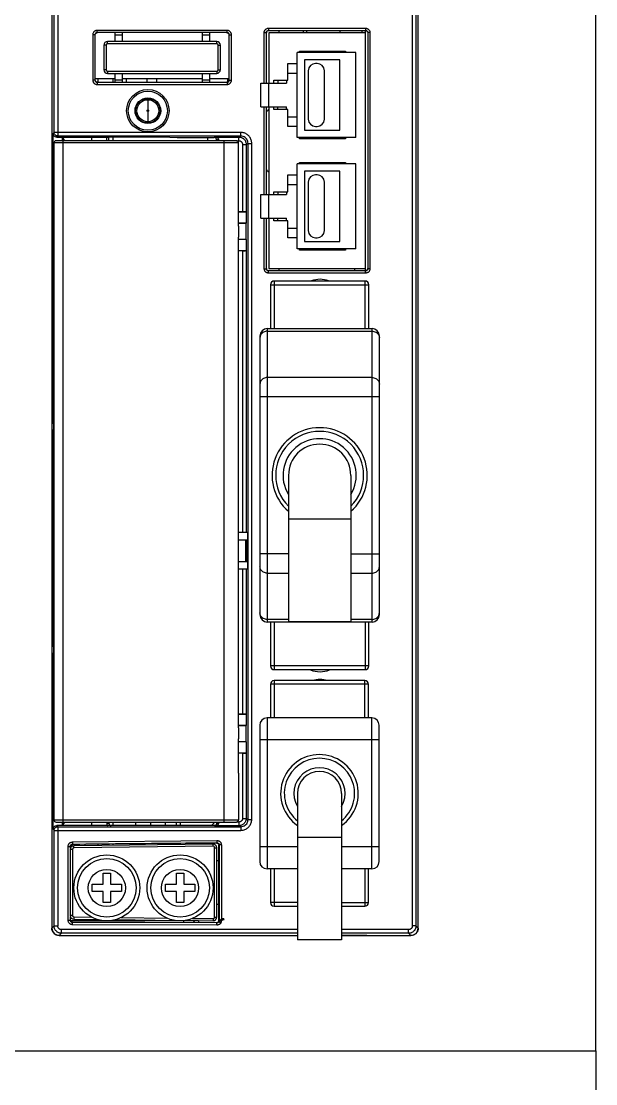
# Model space of a CAD drawing. Header units: millimetres. Extents: x -300 to 54435, y -106 to 60527.
# Drawn here: x 3799.3 to 3877.7, y 1545.8 to 1690.8 of the extents above; entities that cross this region are included whole.
import ezdxf

# ---------------------------------------------------------------- set-up
doc = ezdxf.new("R2010")
doc.units = ezdxf.units.MM

msp = doc.modelspace()

# ---------------------------------------------------------------- linework, layer by layer
for p, q in [((3877.738, 1550.274), (3877.738, 1756.019)), ((3443.502, 1550.274), (3877.738, 1550.274)), ((3877.738, 1550.274), (3877.738, 1296.019))]:
    msp.add_line(p, q)
at = {"color": 7, "linetype": 'Continuous'}
for p, q in [((3803.506, 1725.922), (3803.506, 1567.027)), ((3853.506, 1567.027), (3853.506, 1725.922)), ((3803.544, 1684.527), (3803.544, 1693.527)), ((3804.312, 1692.787), (3804.312, 1675.167)), ((3852.701, 1692.787), (3852.701, 1567.332)), ((3803.812, 1675.667), (3803.812, 1692.304)), ((3853.2, 1692.304), (3853.2, 1567.332)), ((3833.089, 1689.894), (3833.089, 1689.594)), ((3833.089, 1689.894), (3846.323, 1689.894)), ((3846.323, 1689.894), (3846.323, 1689.594)), ((3809.09, 1688.993), (3809.09, 1682.811)), ((3809.39, 1688.993), (3809.09, 1688.993)), ((3809.39, 1688.993), (3809.39, 1682.811)), ((3809.39, 1688.993), (3809.406, 1688.977)), ((3827.422, 1689.593), (3809.69, 1689.593)), ((3809.69, 1689.293), (3809.69, 1689.593)), ((3827.422, 1689.293), (3809.69, 1689.293)), ((3809.69, 1689.293), (3809.706, 1689.277)), ((3812.106, 1689.277), (3812.106, 1688.077)), ((3812.106, 1688.977), (3813.106, 1688.977)), ((3813.106, 1689.277), (3813.106, 1688.077)), ((3824.006, 1689.277), (3824.006, 1688.077)), ((3824.006, 1688.977), (3825.006, 1688.977)), ((3825.006, 1689.277), (3825.006, 1688.077)), ((3827.406, 1689.277), (3827.422, 1689.293)), ((3827.422, 1689.293), (3827.422, 1689.593)), ((3827.706, 1688.977), (3827.722, 1688.993)), ((3827.722, 1682.811), (3827.722, 1688.993)), ((3827.722, 1688.993), (3828.022, 1688.993)), ((3828.022, 1682.811), (3828.022, 1688.993)), ((3832.489, 1682.377), (3832.489, 1689.294)), ((3832.489, 1689.294), (3832.789, 1689.294)), ((3832.789, 1682.377), (3832.789, 1689.294)), ((3833.089, 1689.594), (3846.323, 1689.594)), ((3833.106, 1689.277), (3833.106, 1682.377)), ((3846.306, 1689.277), (3833.106, 1689.277)), ((3834.506, 1689.594), (3834.506, 1689.277)), ((3837.806, 1689.594), (3837.806, 1689.277)), ((3838.306, 1689.277), (3838.306, 1689.594)), ((3842.806, 1689.594), (3842.806, 1689.277)), ((3845.806, 1689.594), (3845.806, 1689.277)), ((3846.306, 1656.777), (3846.306, 1689.594)), ((3846.623, 1689.294), (3846.623, 1657.06)), ((3846.923, 1689.294), (3846.623, 1689.294)), ((3846.923, 1689.294), (3846.923, 1657.06)), ((3810.906, 1687.577), (3810.606, 1687.577)), ((3810.606, 1687.577), (3810.606, 1684.227)), ((3810.906, 1687.577), (3810.906, 1684.227)), ((3826.006, 1688.077), (3811.106, 1688.077)), ((3811.106, 1687.777), (3811.106, 1688.077)), ((3826.006, 1687.777), (3811.106, 1687.777)), ((3826.006, 1687.777), (3826.006, 1688.077)), ((3826.206, 1687.577), (3826.506, 1687.577)), ((3826.206, 1684.227), (3826.206, 1687.577)), ((3826.506, 1684.227), (3826.506, 1687.577)), ((3845.006, 1686.577), (3837.006, 1686.577)), ((3837.006, 1674.977), (3837.006, 1686.577)), ((3837.306, 1686.577), (3837.306, 1686.777)), ((3837.306, 1686.777), (3843.606, 1686.777)), ((3842.806, 1685.577), (3838.006, 1685.577)), ((3838.006, 1685.577), (3838.006, 1675.977)), ((3842.806, 1675.977), (3842.806, 1685.577)), ((3843.306, 1686.777), (3843.306, 1686.577)), ((3843.606, 1686.777), (3843.606, 1686.577)), ((3845.006, 1674.977), (3845.006, 1686.577)), ((3803.506, 1684.527), (3803.544, 1684.527)), ((3810.906, 1684.227), (3810.606, 1684.227)), ((3811.106, 1684.027), (3826.006, 1684.027)), ((3811.106, 1684.027), (3811.106, 1683.727)), ((3826.006, 1684.027), (3826.006, 1683.727)), ((3826.206, 1684.227), (3826.506, 1684.227)), ((3835.706, 1685.077), (3837.006, 1685.077)), ((3835.706, 1682.777), (3835.706, 1685.077)), ((3838.506, 1684.077), (3838.506, 1677.477)), ((3839.706, 1685.077), (3839.506, 1685.077)), ((3840.706, 1677.477), (3840.706, 1684.077)), ((3809.39, 1682.811), (3809.09, 1682.811)), ((3809.39, 1682.811), (3809.406, 1682.827)), ((3809.406, 1683.027), (3812.106, 1683.027)), ((3809.806, 1682.527), (3809.806, 1683.027)), ((3811.106, 1683.727), (3826.006, 1683.727)), ((3811.806, 1683.027), (3811.806, 1682.527)), ((3812.106, 1683.727), (3812.106, 1682.527)), ((3812.106, 1682.827), (3813.106, 1682.827)), ((3813.106, 1683.727), (3813.106, 1682.527)), ((3813.106, 1683.027), (3824.006, 1683.027)), ((3813.706, 1682.527), (3813.706, 1683.027)), ((3816.506, 1682.527), (3816.506, 1683.027)), ((3817.806, 1683.027), (3817.806, 1682.527)), ((3824.006, 1683.727), (3824.006, 1682.527)), ((3824.006, 1682.827), (3825.006, 1682.827)), ((3825.006, 1683.727), (3825.006, 1682.527)), ((3825.006, 1683.027), (3827.706, 1683.027)), ((3827.506, 1682.527), (3827.506, 1683.027)), ((3827.722, 1682.811), (3827.706, 1682.827)), ((3827.722, 1682.811), (3828.022, 1682.811)), ((3833.806, 1682.777), (3835.706, 1682.777)), ((3833.806, 1682.377), (3833.806, 1682.777)), ((3834.336, 1682.777), (3834.336, 1682.377)), ((3835.536, 1682.777), (3835.536, 1682.377)), ((3835.706, 1683.777), (3837.006, 1683.777)), ((3809.69, 1682.511), (3809.706, 1682.527)), ((3809.69, 1682.511), (3827.422, 1682.511)), ((3809.69, 1682.511), (3809.69, 1682.211)), ((3809.69, 1682.211), (3827.422, 1682.211)), ((3827.422, 1682.511), (3827.406, 1682.527)), ((3827.422, 1682.511), (3827.422, 1682.211)), ((3832.006, 1682.377), (3835.536, 1682.377)), ((3832.006, 1679.177), (3832.006, 1682.377)), ((3833.13, 1679.177), (3833.13, 1682.377)), ((3816.606, 1680.127), (3816.606, 1678.727)), ((3816.606, 1678.527), (3816.606, 1677.127)), ((3832.006, 1679.177), (3835.536, 1679.177)), ((3832.489, 1667.177), (3832.489, 1679.177)), ((3832.789, 1667.177), (3832.789, 1679.177)), ((3833.106, 1679.177), (3833.106, 1667.177)), ((3833.806, 1678.777), (3833.806, 1679.177)), ((3835.706, 1678.777), (3833.806, 1678.777)), ((3834.336, 1678.777), (3834.336, 1679.177)), ((3835.536, 1678.777), (3835.536, 1679.177)), ((3835.706, 1676.477), (3835.706, 1678.777)), ((3835.706, 1677.777), (3837.006, 1677.777)), ((3803.812, 1675.667), (3803.672, 1675.527)), ((3803.672, 1669.693), (3803.672, 1675.527)), ((3829.286, 1675.667), (3803.812, 1675.667)), ((3829.286, 1675.167), (3829.286, 1675.667)), ((3837.006, 1676.477), (3835.706, 1676.477)), ((3838.006, 1675.977), (3842.806, 1675.977)), ((3839.506, 1676.477), (3839.706, 1676.477)), ((3803.791, 1674.227), (3803.791, 1581.827)), ((3828.991, 1674.227), (3803.791, 1674.227)), ((3828.691, 1674.527), (3804.091, 1674.527)), ((3804.312, 1675.167), (3804.172, 1675.027)), ((3804.172, 1675.027), (3811.001, 1675.027)), ((3829.286, 1675.167), (3804.312, 1675.167)), ((3804.906, 1675.027), (3804.906, 1674.527)), ((3804.906, 1675.027), (3805.219, 1674.527)), ((3804.991, 1674.527), (3804.991, 1581.527)), ((3808.906, 1675.027), (3808.906, 1674.527)), ((3811.001, 1674.527), (3811.001, 1675.027)), ((3819.606, 1675.023), (3811.284, 1675.023)), ((3811.303, 1675.023), (3811.301, 1675.022)), ((3811.301, 1674.527), (3811.301, 1675.022)), ((3811.806, 1675.023), (3811.806, 1674.527)), ((3819.606, 1675.023), (3820.606, 1674.989)), ((3820.606, 1674.989), (3825.668, 1674.989)), ((3824.806, 1674.527), (3824.806, 1674.989)), ((3825.668, 1674.989), (3825.715, 1675.036)), ((3825.715, 1675.036), (3829.024, 1675.036)), ((3825.968, 1674.689), (3826.001, 1674.722)), ((3825.968, 1674.527), (3825.968, 1674.689)), ((3826.991, 1674.527), (3826.991, 1581.527)), ((3828.691, 1674.536), (3829.023, 1674.536)), ((3828.991, 1667.547), (3828.991, 1674.227)), ((3829.023, 1674.536), (3829.023, 1675.036)), ((3829.024, 1675.036), (3829.286, 1675.167)), ((3829.523, 1674.036), (3830.023, 1674.036)), ((3829.523, 1674.036), (3829.523, 1664.819)), ((3830.023, 1674.036), (3830.286, 1674.167)), ((3830.023, 1674.036), (3830.023, 1664.811)), ((3830.286, 1581.887), (3830.286, 1674.167)), ((3830.286, 1674.167), (3830.786, 1674.167)), ((3830.786, 1581.887), (3830.786, 1674.167)), ((3845.006, 1674.977), (3837.006, 1674.977)), ((3837.306, 1674.777), (3837.306, 1674.977)), ((3843.606, 1674.777), (3837.306, 1674.777)), ((3843.606, 1674.977), (3843.606, 1674.777)), ((3837.006, 1659.777), (3837.006, 1671.377)), ((3845.006, 1671.377), (3837.006, 1671.377)), ((3837.306, 1671.577), (3843.606, 1671.577)), ((3837.306, 1671.377), (3837.306, 1671.577)), ((3843.606, 1671.577), (3843.606, 1671.377)), ((3845.006, 1659.777), (3845.006, 1671.377)), ((3803.791, 1669.812), (3803.67, 1669.691)), ((3803.67, 1635.929), (3803.67, 1669.691)), ((3835.706, 1667.577), (3835.706, 1669.877)), ((3835.706, 1669.877), (3837.006, 1669.877)), ((3838.006, 1670.377), (3838.006, 1660.777)), ((3842.806, 1670.377), (3838.006, 1670.377)), ((3839.706, 1669.877), (3839.506, 1669.877)), ((3842.806, 1660.777), (3842.806, 1670.377)), ((3835.706, 1668.577), (3837.006, 1668.577)), ((3838.506, 1668.877), (3838.506, 1662.277)), ((3840.706, 1662.277), (3840.706, 1668.877)), ((3828.96, 1662.877), (3828.96, 1666.948)), ((3828.964, 1666.935), (3828.96, 1666.948)), ((3828.964, 1662.877), (3828.964, 1666.936)), ((3832.006, 1663.977), (3832.006, 1667.177)), ((3832.006, 1667.177), (3835.536, 1667.177)), ((3833.13, 1663.977), (3833.13, 1667.177)), ((3833.806, 1667.177), (3833.806, 1667.577)), ((3833.806, 1667.577), (3835.706, 1667.577)), ((3834.336, 1667.577), (3834.336, 1667.177)), ((3835.536, 1667.577), (3835.536, 1667.177)), ((3829.523, 1664.819), (3828.964, 1664.819)), ((3830.062, 1664.792), (3828.964, 1664.792)), ((3830.023, 1664.811), (3830.062, 1664.792)), ((3830.062, 1663.297), (3830.062, 1664.792)), ((3832.006, 1663.977), (3835.536, 1663.977)), ((3832.489, 1657.06), (3832.489, 1663.977)), ((3832.789, 1657.06), (3832.789, 1663.977)), ((3833.106, 1663.977), (3833.106, 1657.077)), ((3833.806, 1663.577), (3833.806, 1663.977)), ((3834.336, 1663.577), (3834.336, 1663.977)), ((3835.536, 1663.577), (3835.536, 1663.977)), ((3828.96, 1662.877), (3828.991, 1662.877)), ((3828.964, 1663.297), (3830.062, 1663.297)), ((3830.006, 1663.269), (3828.964, 1663.269)), ((3828.991, 1662.877), (3828.991, 1661.377)), ((3830.006, 1663.269), (3830.062, 1663.297)), ((3830.006, 1661.069), (3830.006, 1663.269)), ((3835.706, 1663.577), (3833.806, 1663.577)), ((3835.706, 1661.277), (3835.706, 1663.577)), ((3835.706, 1662.577), (3837.006, 1662.577)), ((3828.96, 1653.306), (3828.96, 1661.377)), ((3828.96, 1661.377), (3828.991, 1661.377)), ((3828.964, 1653.318), (3828.964, 1661.377)), ((3830.006, 1661.069), (3828.964, 1661.069)), ((3830.062, 1661.042), (3828.964, 1661.042)), ((3830.006, 1661.069), (3830.062, 1661.042)), ((3830.062, 1659.547), (3830.062, 1661.042)), ((3837.006, 1661.277), (3835.706, 1661.277)), ((3839.506, 1661.277), (3839.706, 1661.277)), ((3828.964, 1659.547), (3830.062, 1659.547)), ((3829.523, 1659.519), (3828.964, 1659.519)), ((3829.523, 1659.519), (3829.523, 1621.027)), ((3830.023, 1659.528), (3830.062, 1659.547)), ((3830.023, 1659.528), (3830.023, 1621.027)), ((3845.006, 1659.777), (3837.006, 1659.777)), ((3837.306, 1659.577), (3837.306, 1659.777)), ((3843.606, 1659.577), (3837.306, 1659.577)), ((3838.006, 1660.777), (3842.806, 1660.777)), ((3843.306, 1659.777), (3843.306, 1659.577)), ((3843.606, 1659.777), (3843.606, 1659.577)), ((3832.489, 1657.06), (3832.789, 1657.06)), ((3833.089, 1656.46), (3833.089, 1656.76)), ((3846.323, 1656.76), (3833.089, 1656.76)), ((3846.323, 1656.46), (3833.089, 1656.46)), ((3833.106, 1657.077), (3846.306, 1657.077)), ((3834.506, 1657.077), (3834.506, 1656.76)), ((3844.806, 1657.077), (3844.806, 1656.76)), ((3846.323, 1656.46), (3846.323, 1656.76)), ((3846.923, 1657.06), (3846.623, 1657.06)), ((3833.856, 1655.377), (3833.856, 1648.877)), ((3846.256, 1655.377), (3833.856, 1655.377)), ((3846.256, 1648.877), (3846.256, 1655.377)), ((3833.356, 1654.877), (3833.356, 1648.877)), ((3833.356, 1654.877), (3846.756, 1654.877)), ((3846.756, 1648.877), (3846.756, 1654.877)), ((3828.96, 1653.306), (3828.964, 1653.319)), ((3828.991, 1603.047), (3828.991, 1652.706)), ((3831.906, 1647.877), (3831.906, 1609.827)), ((3832.906, 1648.877), (3832.906, 1608.827)), ((3832.906, 1648.877), (3847.206, 1648.877)), ((3832.906, 1648.519), (3847.206, 1648.519)), ((3847.206, 1608.827), (3847.206, 1648.877)), ((3848.206, 1609.827), (3848.206, 1647.877)), ((3847.206, 1642.201), (3832.906, 1642.201)), ((3848.206, 1639.559), (3831.906, 1639.559)), ((3803.67, 1635.929), (3803.733, 1635.866)), ((3803.733, 1635.088), (3803.672, 1635.027)), ((3803.672, 1633.393), (3803.672, 1635.027)), ((3803.733, 1635.866), (3803.733, 1635.088)), ((3803.791, 1633.512), (3803.67, 1633.391)), ((3803.67, 1605.479), (3803.67, 1633.391)), ((3835.806, 1628.852), (3835.806, 1608.852)), ((3844.306, 1628.852), (3844.306, 1608.852)), ((3844.306, 1622.852), (3835.806, 1622.852)), ((3830.216, 1621.027), (3828.991, 1621.027)), ((3830.216, 1621.027), (3830.216, 1620.027)), ((3828.991, 1620.027), (3830.216, 1620.027)), ((3829.946, 1620.027), (3829.946, 1617.027)), ((3830.146, 1617.027), (3830.146, 1620.027)), ((3835.806, 1618.145), (3831.906, 1618.145)), ((3844.306, 1618.145), (3848.206, 1618.145)), ((3830.216, 1617.027), (3828.991, 1617.027)), ((3830.216, 1616.027), (3828.991, 1616.027)), ((3829.523, 1616.027), (3829.523, 1596.239)), ((3830.023, 1616.027), (3830.023, 1596.231)), ((3830.216, 1617.027), (3830.216, 1616.027)), ((3832.906, 1615.503), (3835.806, 1615.503)), ((3844.306, 1615.503), (3847.206, 1615.503)), ((3835.806, 1609.185), (3832.906, 1609.185)), ((3847.206, 1608.827), (3832.906, 1608.827)), ((3833.356, 1608.827), (3833.356, 1602.827)), ((3833.856, 1608.827), (3833.856, 1602.327)), ((3844.306, 1608.852), (3835.806, 1608.852)), ((3847.206, 1609.185), (3844.306, 1609.185)), ((3846.256, 1608.827), (3846.256, 1602.327)), ((3846.756, 1602.827), (3846.756, 1608.827)), ((3803.506, 1607.527), (3803.544, 1607.527)), ((3803.544, 1598.527), (3803.544, 1607.527)), ((3803.67, 1605.479), (3803.733, 1605.416)), ((3803.733, 1604.638), (3803.672, 1604.577)), ((3803.672, 1602.943), (3803.672, 1604.577)), ((3803.733, 1605.416), (3803.733, 1604.638)), ((3803.791, 1603.062), (3803.67, 1602.941)), ((3803.67, 1585.027), (3803.67, 1602.941)), ((3846.756, 1602.827), (3833.356, 1602.827)), ((3828.964, 1602.435), (3828.96, 1602.448)), ((3828.96, 1594.377), (3828.96, 1602.448)), ((3828.964, 1594.377), (3828.964, 1602.436)), ((3833.856, 1602.327), (3846.256, 1602.327)), ((3846.731, 1600.327), (3833.331, 1600.327)), ((3833.331, 1600.327), (3833.331, 1595.727)), ((3846.231, 1600.827), (3833.831, 1600.827)), ((3833.831, 1600.827), (3833.831, 1595.727)), ((3846.231, 1595.727), (3846.231, 1600.827)), ((3846.731, 1595.727), (3846.731, 1600.327)), ((3803.506, 1598.527), (3803.544, 1598.527)), ((3829.523, 1596.239), (3828.964, 1596.239)), ((3830.062, 1596.212), (3828.964, 1596.212)), ((3830.023, 1596.231), (3830.062, 1596.212)), ((3830.062, 1594.717), (3830.062, 1596.212)), ((3832.881, 1595.727), (3832.881, 1575.127)), ((3847.181, 1595.727), (3832.881, 1595.727)), ((3847.181, 1575.127), (3847.181, 1595.727)), ((3828.96, 1594.377), (3828.991, 1594.377)), ((3828.964, 1594.717), (3830.062, 1594.717)), ((3830.006, 1594.689), (3828.964, 1594.689)), ((3828.991, 1594.377), (3828.991, 1592.877)), ((3830.006, 1594.689), (3830.062, 1594.717)), ((3830.006, 1592.489), (3830.006, 1594.689)), ((3831.881, 1594.727), (3831.881, 1576.127)), ((3848.181, 1576.127), (3848.181, 1594.727)), ((3828.96, 1592.877), (3828.991, 1592.877)), ((3828.96, 1588.806), (3828.96, 1592.877)), ((3828.964, 1588.818), (3828.964, 1592.877)), ((3848.181, 1592.727), (3831.881, 1592.727)), ((3830.006, 1592.489), (3828.964, 1592.489)), ((3830.062, 1592.462), (3828.964, 1592.462)), ((3830.006, 1592.489), (3830.062, 1592.462)), ((3830.062, 1590.967), (3830.062, 1592.462)), ((3828.964, 1590.967), (3830.062, 1590.967)), ((3829.523, 1590.939), (3828.964, 1590.939)), ((3829.523, 1590.939), (3829.523, 1582.018)), ((3830.023, 1590.948), (3830.062, 1590.967)), ((3830.023, 1590.948), (3830.023, 1582.018)), ((3828.96, 1588.806), (3828.964, 1588.819)), ((3828.991, 1588.206), (3828.991, 1581.827)), ((3837.031, 1585.427), (3837.031, 1565.427)), ((3843.031, 1585.427), (3843.031, 1565.427)), ((3803.791, 1585.027), (3803.67, 1585.027)), ((3803.672, 1580.527), (3803.672, 1585.027)), ((3803.791, 1581.827), (3828.991, 1581.827)), ((3804.091, 1581.527), (3828.691, 1581.527)), ((3811.084, 1581.027), (3804.172, 1581.027)), ((3804.172, 1581.027), (3804.312, 1580.887)), ((3805.219, 1581.527), (3804.906, 1581.027)), ((3804.906, 1581.527), (3804.906, 1581.027)), ((3808.906, 1581.527), (3808.906, 1581.027)), ((3811.001, 1581.527), (3811.001, 1581.332)), ((3811.301, 1581.332), (3811.001, 1581.332)), ((3811.301, 1581.527), (3811.301, 1581.332)), ((3825.744, 1581.065), (3811.568, 1581.065)), ((3811.601, 1581.032), (3811.568, 1581.065)), ((3811.806, 1581.527), (3811.806, 1581.065)), ((3814.919, 1581.065), (3815.025, 1581.527)), ((3817.006, 1581.065), (3817.006, 1581.527)), ((3819.006, 1581.065), (3819.006, 1581.527)), ((3820.506, 1581.065), (3820.506, 1581.527)), ((3821.006, 1581.527), (3821.006, 1581.065)), ((3825.294, 1581.065), (3825.756, 1581.527)), ((3825.697, 1581.018), (3825.744, 1581.065)), ((3829.023, 1581.518), (3828.691, 1581.518)), ((3829.023, 1581.518), (3829.023, 1581.018)), ((3829.523, 1582.018), (3830.023, 1582.018)), ((3830.286, 1581.887), (3830.023, 1582.018)), ((3830.286, 1581.887), (3830.786, 1581.887)), ((3803.672, 1580.527), (3803.812, 1580.387)), ((3803.812, 1567.332), (3803.812, 1580.387)), ((3803.812, 1580.387), (3829.286, 1580.387)), ((3804.312, 1580.887), (3804.312, 1567.332)), ((3804.312, 1580.887), (3829.286, 1580.887)), ((3829.023, 1581.018), (3825.697, 1581.018)), ((3829.286, 1580.887), (3829.023, 1581.018)), ((3829.286, 1580.887), (3829.286, 1580.387)), ((3805.734, 1568.105), (3805.734, 1578.201)), ((3805.734, 1578.201), (3806.034, 1578.201)), ((3806.034, 1577.927), (3806.034, 1578.201)), ((3806.068, 1578.01), (3806.068, 1578.168)), ((3806.093, 1578.048), (3806.093, 1578.17)), ((3806.328, 1578.801), (3826.033, 1578.996)), ((3806.328, 1578.801), (3806.331, 1578.501)), ((3806.331, 1578.501), (3826.036, 1578.696)), ((3825.5, 1578.521), (3806.5, 1578.283)), ((3806.504, 1577.983), (3806.5, 1578.283)), ((3825.504, 1578.221), (3806.504, 1577.983)), ((3808.006, 1578.484), (3808.006, 1578.302)), ((3809.806, 1578.324), (3809.806, 1578.502)), ((3811.806, 1578.521), (3811.806, 1578.349)), ((3820.506, 1578.458), (3820.506, 1578.606)), ((3821.006, 1578.611), (3821.006, 1578.464)), ((3822.715, 1578.486), (3822.858, 1578.629)), ((3823.431, 1578.495), (3823.572, 1578.636)), ((3825.504, 1578.221), (3825.5, 1578.521)), ((3826.033, 1578.996), (3826.036, 1578.696)), ((3826.306, 1578.362), (3826.339, 1578.396)), ((3826.306, 1568.077), (3826.306, 1578.351)), ((3826.339, 1578.396), (3826.339, 1568.056)), ((3826.639, 1578.396), (3826.339, 1578.396)), ((3826.639, 1578.396), (3826.639, 1568.056)), ((3837.031, 1578.127), (3831.881, 1578.127)), ((3843.031, 1579.427), (3837.031, 1579.427)), ((3848.181, 1578.127), (3843.031, 1578.127)), ((3806.006, 1577.783), (3806.006, 1568.771)), ((3806.306, 1577.783), (3806.006, 1577.783)), ((3806.306, 1577.783), (3806.306, 1568.771)), ((3825.706, 1568.533), (3825.706, 1578.021)), ((3825.706, 1578.021), (3826.006, 1578.021)), ((3826.006, 1568.533), (3826.006, 1578.021)), ((3826.006, 1576.277), (3826.306, 1576.277)), ((3810.506, 1574.527), (3811.506, 1574.527)), ((3810.506, 1573.027), (3810.506, 1574.527)), ((3811.506, 1574.527), (3811.506, 1573.027)), ((3820.506, 1574.527), (3821.506, 1574.527)), ((3820.506, 1573.027), (3820.506, 1574.527)), ((3821.506, 1574.527), (3821.506, 1573.027)), ((3837.031, 1575.127), (3832.881, 1575.127)), ((3833.331, 1575.127), (3833.331, 1570.527)), ((3833.831, 1575.127), (3833.831, 1570.027)), ((3847.181, 1575.127), (3843.031, 1575.127)), ((3846.231, 1575.127), (3846.231, 1570.027)), ((3846.731, 1570.527), (3846.731, 1575.127)), ((3809.006, 1573.027), (3810.506, 1573.027)), ((3809.006, 1572.027), (3809.006, 1573.027)), ((3811.506, 1573.027), (3813.006, 1573.027)), ((3813.006, 1573.027), (3813.006, 1572.027)), ((3819.006, 1573.027), (3820.506, 1573.027)), ((3819.006, 1572.027), (3819.006, 1573.027)), ((3821.506, 1573.027), (3823.006, 1573.027)), ((3823.006, 1573.027), (3823.006, 1572.027)), ((3810.506, 1572.027), (3809.006, 1572.027)), ((3810.506, 1570.527), (3810.506, 1572.027)), ((3813.006, 1572.027), (3811.506, 1572.027)), ((3811.506, 1572.027), (3811.506, 1570.527)), ((3820.506, 1572.027), (3819.006, 1572.027)), ((3820.506, 1570.527), (3820.506, 1572.027)), ((3823.006, 1572.027), (3821.506, 1572.027)), ((3821.506, 1572.027), (3821.506, 1570.527)), ((3811.506, 1570.527), (3810.506, 1570.527)), ((3821.506, 1570.527), (3820.506, 1570.527)), ((3826.306, 1570.277), (3826.006, 1570.277)), ((3837.031, 1570.527), (3833.331, 1570.527)), ((3833.831, 1570.027), (3837.031, 1570.027)), ((3843.031, 1570.527), (3846.731, 1570.527)), ((3843.031, 1570.027), (3846.231, 1570.027)), ((3805.734, 1568.105), (3806.034, 1568.105)), ((3806.306, 1568.771), (3806.006, 1568.771)), ((3806.034, 1568.105), (3806.034, 1568.627)), ((3806.068, 1568.138), (3806.068, 1568.544)), ((3806.068, 1568.138), (3806.069, 1568.542)), ((3823.506, 1568.027), (3806.097, 1568.027)), ((3806.504, 1568.571), (3806.5, 1568.271)), ((3806.5, 1568.271), (3809.71, 1568.231)), ((3806.504, 1568.571), (3808.942, 1568.54)), ((3812.201, 1568.2), (3820.278, 1568.099)), ((3812.306, 1568.198), (3812.306, 1568.127)), ((3812.306, 1568.127), (3817.506, 1568.127)), ((3812.966, 1568.49), (3819.209, 1568.412)), ((3813.127, 1568.027), (3813.237, 1568.127)), ((3816.474, 1568.146), (3816.474, 1568.027)), ((3816.506, 1568.146), (3816.506, 1568.027)), ((3819.919, 1568.103), (3819.946, 1568.073)), ((3821.506, 1567.796), (3821.506, 1568.027)), ((3821.622, 1568.082), (3825.5, 1568.033)), ((3822.713, 1568.368), (3825.504, 1568.333)), ((3823.042, 1567.791), (3822.806, 1568.027)), ((3823.213, 1568.027), (3823.213, 1568.062)), ((3823.506, 1568.058), (3823.506, 1567.79)), ((3825.504, 1568.333), (3825.5, 1568.033)), ((3825.706, 1568.533), (3826.006, 1568.533)), ((3826.339, 1568.056), (3826.306, 1568.089)), ((3826.639, 1568.056), (3826.339, 1568.056)), ((3827.043, 1568.227), (3826.911, 1568.36)), ((3803.812, 1567.332), (3803.506, 1567.027)), ((3803.812, 1567.332), (3804.312, 1567.332)), ((3837.031, 1566.833), (3804.812, 1566.833)), ((3804.812, 1566.333), (3804.812, 1566.833)), ((3806.333, 1567.505), (3806.334, 1567.805)), ((3826.038, 1567.456), (3806.333, 1567.505)), ((3806.367, 1567.838), (3806.334, 1567.805)), ((3826.039, 1567.756), (3806.334, 1567.805)), ((3826.006, 1567.783), (3806.367, 1567.838)), ((3826.039, 1567.756), (3826.005, 1567.789)), ((3826.038, 1567.456), (3826.039, 1567.756)), ((3826.402, 1567.868), (3826.543, 1567.727)), ((3852.201, 1566.833), (3843.031, 1566.833)), ((3852.201, 1566.333), (3852.201, 1566.833)), ((3853.2, 1567.332), (3852.701, 1567.332)), ((3853.2, 1567.332), (3853.506, 1567.027)), ((3804.812, 1566.333), (3804.506, 1566.027)), ((3804.506, 1566.027), (3837.031, 1566.027)), ((3837.031, 1566.333), (3804.812, 1566.333)), ((3843.031, 1565.427), (3837.031, 1565.427)), ((3852.201, 1566.333), (3843.031, 1566.333)), ((3843.031, 1566.065), (3846.506, 1566.065)), ((3843.031, 1566.027), (3852.506, 1566.027)), ((3846.506, 1566.027), (3846.506, 1566.065)), ((3852.201, 1566.333), (3852.506, 1566.027))]:
    msp.add_line(p, q, dxfattribs=at)
for centre, radius in [((3816.606, 1678.627), 2.89), ((3816.606, 1678.627), 2.669), ((3816.606, 1678.627), 1.751), ((3816.606, 1678.627), 1.672), ((3816.606, 1678.627), 1.5), ((3816.606, 1678.627), 0.1), ((3811.006, 1572.527), 4.5), ((3821.006, 1572.527), 4.5), ((3811.006, 1572.527), 4), ((3821.006, 1572.527), 4), ((3811.006, 1572.527), 2.537), ((3821.006, 1572.527), 2.537)]:
    msp.add_circle(centre, radius, dxfattribs=at)
for centre, radius, start, end in [((3811.106, 1687.577), 0.5, 90, 180), ((3811.106, 1687.577), 0.2, 90, 180), ((3826.006, 1687.577), 0.5, 0, 90), ((3826.006, 1687.577), 0.2, 0, 90), ((3811.106, 1684.227), 0.5, 180, 270), ((3811.106, 1684.227), 0.2, 180, 270), ((3826.006, 1684.227), 0.5, 270, 0), ((3826.006, 1684.227), 0.2, 270, 0), ((3839.506, 1684.077), 1, 90, 180), ((3839.706, 1684.077), 1, 0, 90), ((3837.306, 1674.527), 6, 134.823, 138.97307), ((3839.506, 1677.477), 1, 180, 270), ((3839.706, 1677.477), 1, 270, 0), ((3804.091, 1674.227), 0.3, 90, 180), ((3828.691, 1674.227), 0.3, 0, 90), ((3837.306, 1674.527), 6, 221.02693, 225.177), ((3839.506, 1668.877), 1, 90, 180), ((3839.706, 1668.877), 1, 0, 90), ((3839.506, 1662.277), 1, 180, 270), ((3839.706, 1662.277), 1, 270, 0), ((3833.856, 1654.877), 0.5, 90, 180), ((3840.106, 1652.299), 3.317, 69.31391, 110.69797), ((3846.256, 1654.877), 0.5, 0, 90), ((3832.906, 1647.877), 1, 90, 180), ((3847.206, 1647.877), 1, 0, 90), ((3840.056, 1628.852), 6.5, 311.03496, 228.96504), ((3840.056, 1628.852), 6, 315.2713, 224.72879), ((3840.056, 1628.852), 5, 328.70037, 211.29963), ((3840.056, 1628.852), 4.25, 0, 180), ((3832.906, 1609.827), 1, 180, 270), ((3847.206, 1609.827), 1, 270, 0), ((3833.856, 1602.827), 0.5, 180, 270), ((3846.256, 1602.827), 0.5, 270, 0), ((3840.106, 1605.352), 3.317, 247.10304, 292.90247), ((3833.831, 1600.327), 0.5, 90, 180), ((3840.106, 1597.677), 3.317, 72.26015, 107.76051), ((3846.231, 1600.327), 0.5, 0, 90), ((3832.881, 1594.727), 1, 90, 180), ((3847.181, 1594.727), 1, 0, 90), ((3840.031, 1585.427), 5.3, 304.6163, 235.37235), ((3840.031, 1585.427), 4.8, 308.77013, 231.25459), ((3840.031, 1585.427), 3.5, 329.56273, 210.43727), ((3840.031, 1585.427), 3, 0, 180), ((3804.091, 1581.827), 0.3, 180, 270), ((3828.691, 1581.827), 0.3, 270, 0), ((3806.506, 1577.783), 0.5, 90.71616, 180), ((3825.506, 1578.021), 0.5, 0, 90.71616), ((3825.506, 1578.021), 0.2, 0, 90.71616), ((3806.506, 1577.783), 0.2, 90.71616, 180), ((3832.881, 1576.127), 1, 180, 270), ((3847.181, 1576.127), 1, 270, 0), ((3833.831, 1570.527), 0.5, 180, 270), ((3846.231, 1570.527), 0.5, 270, 0), ((3806.506, 1568.771), 0.5, 180, 269.28384), ((3806.506, 1568.771), 0.2, 180, 269.28384), ((3812.306, 1568.627), 0.5, 246.36286, 270), ((3825.506, 1568.533), 0.5, 269.28384, 0), ((3825.506, 1568.533), 0.2, 269.28384, 0), ((3804.506, 1567.027), 1, 180, 270), ((3852.506, 1567.027), 1, 270, 0)]:
    msp.add_arc(centre, radius, start, end, dxfattribs=at)
for points, start_tangent, end_tangent in [([(3832.489, 1689.294), (3832.496, 1689.38), (3832.516, 1689.47), (3832.555, 1689.565), (3832.616, 1689.662), (3832.703, 1689.753), (3832.816, 1689.827), (3832.947, 1689.876), (3833.089, 1689.894)], (-0.0000119, 1), (1, 0.0000489)), ([(3846.323, 1689.894), (3846.409, 1689.887), (3846.499, 1689.867), (3846.594, 1689.829), (3846.691, 1689.767), (3846.782, 1689.68), (3846.857, 1689.567), (3846.906, 1689.436), (3846.923, 1689.294)], (1, 0.0000119), (0.0000489, -1)), ([(3809.69, 1689.593), (3809.617, 1689.588), (3809.538, 1689.573), (3809.453, 1689.544), (3809.366, 1689.497), (3809.28, 1689.431), (3809.203, 1689.343), (3809.143, 1689.238), (3809.104, 1689.119), (3809.09, 1688.993)], (-1, -0.0000107), (0.0000666, -1)), ([(3809.69, 1689.293), (3809.654, 1689.291), (3809.614, 1689.283), (3809.572, 1689.268), (3809.528, 1689.245), (3809.485, 1689.212), (3809.447, 1689.168), (3809.416, 1689.115), (3809.397, 1689.056), (3809.39, 1688.993)], (-1, 0.0002973), (0.0003485, -0.9999999)), ([(3809.406, 1688.977), (3809.446, 1689.127), (3809.556, 1689.237), (3809.706, 1689.277)], (0, 1), (1, 0)), ([(3827.406, 1689.277), (3827.556, 1689.237), (3827.666, 1689.127), (3827.706, 1688.977)], (1, 0), (0, -1)), ([(3828.022, 1688.993), (3828.017, 1689.067), (3828.001, 1689.148), (3827.971, 1689.234), (3827.923, 1689.322), (3827.855, 1689.408), (3827.767, 1689.483), (3827.662, 1689.543), (3827.545, 1689.58), (3827.422, 1689.593)], (0.0000002, 1), (-1, 0.0000404)), ([(3827.722, 1688.993), (3827.72, 1689.03), (3827.712, 1689.07), (3827.697, 1689.113), (3827.673, 1689.158), (3827.639, 1689.2), (3827.595, 1689.238), (3827.542, 1689.268), (3827.484, 1689.286), (3827.422, 1689.293)], (0.0003048, 1), (-1, -0.0002789)), ([(3832.789, 1689.294), (3832.793, 1689.337), (3832.803, 1689.382), (3832.822, 1689.429), (3832.853, 1689.478), (3832.896, 1689.523), (3832.952, 1689.561), (3833.018, 1689.585), (3833.089, 1689.594)], (-0.000084, 1), (1, -0.0000441)), ([(3832.956, 1689.537), (3832.846, 1689.427), (3832.806, 1689.277)], (-0.8670692, -0.4981878), (0, -1)), ([(3833.106, 1689.577), (3832.956, 1689.537)], (-1, 0), (-0.8670692, -0.4981878)), ([(3846.551, 1689.464), (3846.446, 1689.551), (3846.312, 1689.583)], (-0.6037868, 0.7971459), (-0.9999993, -0.0012218)), ([(3846.323, 1689.594), (3846.366, 1689.59), (3846.411, 1689.58), (3846.459, 1689.561), (3846.507, 1689.53), (3846.552, 1689.487), (3846.59, 1689.431), (3846.614, 1689.365), (3846.623, 1689.294)], (1, 0.000084), (-0.0000441, -1)), ([(3846.606, 1689.343), (3846.551, 1689.464)], (-0.2010586, 0.9795792), (-0.6037868, 0.7971459)), ([(3809.09, 1682.811), (3809.095, 1682.738), (3809.11, 1682.659), (3809.139, 1682.574), (3809.186, 1682.487), (3809.252, 1682.401), (3809.34, 1682.324), (3809.445, 1682.263), (3809.564, 1682.225), (3809.69, 1682.211)], (0.0000107, -1), (1, 0.0000666)), ([(3809.39, 1682.811), (3809.392, 1682.775), (3809.4, 1682.735), (3809.415, 1682.693), (3809.438, 1682.649), (3809.471, 1682.606), (3809.515, 1682.568), (3809.568, 1682.537), (3809.627, 1682.518), (3809.69, 1682.511)], (-0.0002973, -1), (0.9999999, 0.0003485)), ([(3809.706, 1682.527), (3809.556, 1682.567), (3809.446, 1682.677), (3809.406, 1682.827)], (-1, 0), (0, 1)), ([(3827.406, 1682.527), (3827.556, 1682.567), (3827.666, 1682.677), (3827.706, 1682.827)], (1, 0), (0, 1)), ([(3827.422, 1682.511), (3827.458, 1682.513), (3827.498, 1682.521), (3827.54, 1682.536), (3827.584, 1682.559), (3827.627, 1682.592), (3827.665, 1682.636), (3827.696, 1682.689), (3827.715, 1682.748), (3827.722, 1682.811)], (1, -0.0002973), (-0.0003485, 0.9999999)), ([(3827.422, 1682.211), (3827.495, 1682.216), (3827.574, 1682.231), (3827.659, 1682.26), (3827.746, 1682.306), (3827.832, 1682.373), (3827.909, 1682.461), (3827.97, 1682.566), (3828.008, 1682.685), (3828.022, 1682.811)], (1, 0.0000107), (-0.0000666, 1)), ([(3804.172, 1675.027), (3803.98, 1675.065), (3803.818, 1675.173), (3803.71, 1675.336), (3803.672, 1675.527)], (-1, 0), (0, 1)), ([(3804.312, 1675.167), (3804.213, 1675.177), (3804.109, 1675.21), (3804.004, 1675.272), (3803.91, 1675.369), (3803.84, 1675.501), (3803.812, 1675.667)], (-1, 0.0003046), (-0.0003046, 1)), ([(3830.786, 1674.167), (3830.712, 1674.63), (3830.5, 1675.048), (3830.168, 1675.38), (3829.751, 1675.593), (3829.286, 1675.667)], (-0.0000607, 1), (-1, -0.0000664)), ([(3811.001, 1675.027), (3811.122, 1675.027), (3811.221, 1675.025), (3811.284, 1675.023)], (1, 0), (0.9987835, -0.0493103)), ([(3825.968, 1674.689), (3825.927, 1674.839), (3825.818, 1674.948), (3825.668, 1674.989)], (0, 1), (-1, 0)), ([(3826.301, 1674.652), (3826.298, 1674.692), (3826.288, 1674.732), (3826.271, 1674.773), (3826.245, 1674.814), (3826.211, 1674.855), (3826.167, 1674.894), (3826.114, 1674.931), (3826.05, 1674.964), (3825.978, 1674.992), (3825.898, 1675.015), (3825.809, 1675.029), (3825.715, 1675.036)], (0.0066596, 0.9999778), (-0.999917, 0.0128819)), ([(3826.001, 1674.536), (3826.001, 1674.63), (3826.001, 1674.722)], (-0.0000058, 1), (0.0041856, 0.9999912)), ([(3826.001, 1674.722), (3826.043, 1674.688), (3826.153, 1674.662), (3826.301, 1674.652)], (0.0725299, -0.9973662), (0.9999921, -0.0039624)), ([(3826.301, 1674.536), (3826.301, 1674.595), (3826.301, 1674.652)], (-0.0000005, 1), (0.0067008, 0.9999775)), ([(3829.023, 1674.536), (3829.084, 1674.532)], (1, -0.0000012), (0.9925591, -0.121764)), ([(3829.024, 1675.036), (3829.145, 1675.028), (3829.269, 1675.005), (3829.395, 1674.964), (3829.523, 1674.901), (3829.649, 1674.815), (3829.769, 1674.701), (3829.875, 1674.56), (3829.956, 1674.396), (3830.006, 1674.218), (3830.023, 1674.036)], (0.9999997, -0.0007989), (0.0003128, -1)), ([(3829.084, 1674.532), (3829.146, 1674.52), (3829.209, 1674.5), (3829.273, 1674.469), (3829.336, 1674.425), (3829.396, 1674.368), (3829.449, 1674.298), (3829.49, 1674.216), (3829.515, 1674.127), (3829.523, 1674.036)], (0.9925591, -0.121764), (0.0000336, -1)), ([(3830.286, 1674.167), (3830.237, 1674.476), (3830.095, 1674.755), (3829.874, 1674.976), (3829.596, 1675.118), (3829.286, 1675.167)], (0.0002865, 1), (-0.9999999, -0.0003208)), ([(3828.96, 1666.948), (3828.983, 1667.24), (3828.991, 1667.547)], (0.1048684, 0.9944861), (0.0001261, 1)), ([(3828.964, 1666.934), (3828.966, 1666.947)], (0.0873967, 0.9961736), (0.085413, 0.9963456)), ([(3828.966, 1666.947), (3828.975, 1667.073), (3828.989, 1667.374), (3828.991, 1667.547)], (0.085413, 0.9963456), (0.000108, 1)), ([(3830.023, 1664.811), (3829.98, 1664.814), (3829.871, 1664.817), (3829.711, 1664.819), (3829.523, 1664.819)], (-0.8944817, 0.4471046), (-1, 0)), ([(3829.523, 1659.519), (3829.711, 1659.52), (3829.871, 1659.522), (3829.98, 1659.525), (3830.023, 1659.528)], (1, 0), (0.8944817, 0.4471046)), ([(3833.089, 1656.46), (3833.003, 1656.467), (3832.913, 1656.487), (3832.818, 1656.525), (3832.721, 1656.587), (3832.63, 1656.674), (3832.556, 1656.787), (3832.507, 1656.918), (3832.489, 1657.06)], (-1, -0.0000119), (-0.0000489, 1)), ([(3833.089, 1656.76), (3833.046, 1656.763), (3833.001, 1656.774), (3832.954, 1656.793), (3832.905, 1656.824), (3832.86, 1656.867), (3832.823, 1656.923), (3832.798, 1656.989), (3832.789, 1657.06)], (-1, -0.000084), (0.0000441, 1)), ([(3832.806, 1657.077), (3832.846, 1656.927)], (0, -1), (0.4981878, -0.8670692)), ([(3832.846, 1656.927), (3832.956, 1656.817), (3833.106, 1656.777)], (0.4981878, -0.8670692), (1, 0)), ([(3846.305, 1656.769), (3846.462, 1656.811), (3846.572, 1656.921), (3846.612, 1657.071)], (1, 0), (0, 1)), ([(3846.623, 1657.06), (3846.62, 1657.017), (3846.609, 1656.972), (3846.59, 1656.925), (3846.56, 1656.876), (3846.516, 1656.831), (3846.46, 1656.793), (3846.394, 1656.769), (3846.323, 1656.76)], (0.000084, -1), (-1, 0.0000441)), ([(3846.923, 1657.06), (3846.916, 1656.974), (3846.896, 1656.884), (3846.858, 1656.789), (3846.796, 1656.692), (3846.709, 1656.601), (3846.596, 1656.527), (3846.465, 1656.478), (3846.323, 1656.46)], (0.0000119, -1), (-1, -0.0000489)), ([(3828.991, 1652.706), (3828.983, 1653.018), (3828.96, 1653.306)], (-0.0000029, 1), (-0.1048733, 0.9944856)), ([(3828.966, 1653.307), (3828.964, 1653.32)], (-0.0854524, 0.9963423), (-0.0874217, 0.9961714)), ([(3828.991, 1652.706), (3828.989, 1652.867), (3828.976, 1653.168), (3828.966, 1653.307)], (0.0000387, 1), (-0.0854524, 0.9963423)), ([(3831.94, 1647.867), (3831.906, 1647.639)], (-0.2906709, -0.9568231), (0, -1)), ([(3832.906, 1648.519), (3832.647, 1648.489), (3832.406, 1648.401), (3832.199, 1648.261), (3832.04, 1648.079), (3831.94, 1647.867)], (-1, 0), (-0.2906709, -0.9568231)), ([(3847.206, 1648.519), (3847.465, 1648.489), (3847.706, 1648.401), (3847.913, 1648.261), (3848.072, 1648.079), (3848.172, 1647.867)], (1, 0), (0.2906708, -0.9568231)), ([(3848.172, 1647.867), (3848.206, 1647.639)], (0.2906708, -0.9568231), (0, -1)), ([(3832.906, 1642.201), (3832.647, 1642.171), (3832.406, 1642.083), (3832.199, 1641.943), (3832.04, 1641.761), (3831.94, 1641.548), (3831.906, 1641.32)], (-1, 0), (0, -1)), ([(3847.206, 1642.201), (3847.465, 1642.171), (3847.706, 1642.083), (3847.913, 1641.943), (3848.072, 1641.761), (3848.172, 1641.548), (3848.206, 1641.32)], (1, 0), (0, -1)), ([(3803.67, 1635.929), (3803.71, 1636.079), (3803.786, 1636.166)], (0, 1), (0.7901736, 0.612883)), ([(3803.786, 1634.791), (3803.712, 1634.877), (3803.672, 1635.027)], (-0.7849729, 0.6195301), (0, 1)), ([(3803.787, 1636.037), (3803.773, 1636.016), (3803.733, 1635.866)], (-0.5690217, -0.8223225), (-0.0003046, -1)), ([(3803.733, 1635.866), (3803.778, 1635.864), (3803.791, 1635.865)], (0.9282475, -0.3719631), (0.9996401, 0.0268277)), ([(3803.791, 1635.089), (3803.757, 1635.089), (3803.733, 1635.088)], (-0.9991369, -0.0415377), (-0.9292574, -0.369433)), ([(3803.787, 1634.917), (3803.773, 1634.938), (3803.733, 1635.088)], (-0.5690216, 0.8223226), (-0.0003046, 1)), ([(3832.906, 1615.503), (3832.647, 1615.533), (3832.406, 1615.621), (3832.199, 1615.761), (3832.04, 1615.943), (3831.94, 1616.156), (3831.906, 1616.384)], (-1, 0), (0, 1)), ([(3847.206, 1615.503), (3847.465, 1615.533), (3847.706, 1615.621), (3847.913, 1615.761), (3848.072, 1615.943), (3848.172, 1616.156), (3848.206, 1616.384)], (1, 0), (0, 1)), ([(3832.906, 1609.185), (3832.647, 1609.215), (3832.406, 1609.303), (3832.199, 1609.442), (3832.04, 1609.625), (3831.94, 1609.837), (3831.906, 1610.065)], (-1, 0), (0, 1)), ([(3848.172, 1609.837), (3848.206, 1610.065)], (0.2906709, 0.9568231), (0, 1)), ([(3847.206, 1609.185), (3847.465, 1609.215), (3847.706, 1609.303), (3847.913, 1609.442), (3848.072, 1609.625), (3848.172, 1609.837)], (1, 0), (0.2906709, 0.9568231)), ([(3803.67, 1605.479), (3803.71, 1605.629), (3803.786, 1605.716)], (0, 1), (0.7901736, 0.612883)), ([(3803.786, 1604.341), (3803.712, 1604.427), (3803.672, 1604.577)], (-0.7849729, 0.6195301), (0, 1)), ([(3803.787, 1605.587), (3803.773, 1605.566), (3803.733, 1605.416)], (-0.5690217, -0.8223225), (-0.0003046, -1)), ([(3803.733, 1605.416), (3803.778, 1605.414), (3803.791, 1605.415)], (0.9282475, -0.3719631), (0.9996401, 0.0268277)), ([(3803.791, 1604.639), (3803.757, 1604.639), (3803.733, 1604.638)], (-0.9991369, -0.0415377), (-0.9292574, -0.369433)), ([(3803.787, 1604.467), (3803.773, 1604.488), (3803.733, 1604.638)], (-0.5690216, 0.8223226), (-0.0003046, 1)), ([(3828.96, 1602.448), (3828.983, 1602.74), (3828.991, 1603.047)], (0.1048684, 0.9944861), (0.0001261, 1)), ([(3828.966, 1602.447), (3828.975, 1602.573), (3828.989, 1602.874), (3828.991, 1603.047)], (0.085413, 0.9963456), (0.000108, 1)), ([(3828.964, 1602.434), (3828.966, 1602.447)], (0.0873967, 0.9961736), (0.085413, 0.9963456)), ([(3830.023, 1596.231), (3829.98, 1596.234), (3829.871, 1596.237), (3829.711, 1596.239), (3829.523, 1596.239)], (-0.8944817, 0.4471046), (-1, 0)), ([(3829.523, 1590.939), (3829.711, 1590.94), (3829.871, 1590.942), (3829.98, 1590.945), (3830.023, 1590.948)], (1, 0), (0.8944817, 0.4471046)), ([(3828.991, 1588.206), (3828.983, 1588.518), (3828.96, 1588.806)], (-0.0000029, 1), (-0.1048733, 0.9944856)), ([(3828.966, 1588.807), (3828.964, 1588.82)], (-0.0854524, 0.9963423), (-0.0874217, 0.9961714)), ([(3828.991, 1588.206), (3828.989, 1588.367), (3828.976, 1588.668), (3828.966, 1588.807)], (0.0000387, 1), (-0.0854524, 0.9963423)), ([(3803.672, 1580.527), (3803.71, 1580.718), (3803.818, 1580.881), (3803.98, 1580.989), (3804.172, 1581.027)], (0, 1), (1, 0)), ([(3811.001, 1581.332), (3811.005, 1581.264), (3811.018, 1581.189), (3811.044, 1581.11)], (0.0000101, -1), (0.371418, -0.9284658)), ([(3811.044, 1581.11), (3811.084, 1581.027)], (0.371418, -0.9284658), (0.5089078, -0.8608211)), ([(3811.266, 1581.028), (3811.084, 1581.027)], (-0.9999728, -0.0073716), (-1, 0.0000003)), ([(3811.601, 1581.032), (3811.439, 1581.03), (3811.266, 1581.028)], (-0.9998474, -0.017468), (-0.9999728, -0.0073716)), ([(3811.301, 1581.332), (3811.303, 1581.296), (3811.311, 1581.256), (3811.325, 1581.214)], (0.0003111, -1), (0.3949433, -0.9187055)), ([(3811.325, 1581.214), (3811.348, 1581.17), (3811.382, 1581.127), (3811.389, 1581.12)], (0.3949433, -0.9187055), (0.706504, -0.707709)), ([(3811.356, 1581.153), (3811.418, 1581.106)], (0.7071068, -0.7071068), (0.867064, -0.4981968)), ([(3811.389, 1581.12), (3811.426, 1581.089), (3811.478, 1581.058), (3811.538, 1581.039), (3811.601, 1581.032)], (0.706504, -0.707709), (1, -0.0002622)), ([(3811.418, 1581.106), (3811.568, 1581.065)], (0.867064, -0.4981968), (1, 0)), ([(3820.506, 1581.277), (3820.547, 1581.474)], (0, 1), (0.3935544, 0.9193013)), ([(3825.697, 1581.018), (3825.802, 1581.025), (3825.894, 1581.041), (3825.975, 1581.062), (3826.045, 1581.089), (3826.106, 1581.119), (3826.158, 1581.152), (3826.202, 1581.187), (3826.238, 1581.224)], (0.9999233, 0.0123824), (0.6543562, 0.7561865)), ([(3825.744, 1581.065), (3825.894, 1581.106), (3825.915, 1581.119)], (1, 0), (0.8219276, 0.569592)), ([(3825.918, 1581.115), (3825.932, 1581.13), (3825.955, 1581.159), (3825.973, 1581.188)], (0.7066914, 0.7075219), (0.4797745, 0.8773918)), ([(3825.973, 1581.188), (3825.988, 1581.219), (3825.999, 1581.252), (3826.008, 1581.289)], (0.4797745, 0.8773918), (0.152666, 0.9882778)), ([(3826.008, 1581.289), (3826.011, 1581.332)], (0.152666, 0.9882778), (0.0086662, 0.9999624)), ([(3826.011, 1581.332), (3826.049, 1581.367), (3826.16, 1581.393)], (-0.0726916, 0.9973545), (0.9937509, 0.1116207)), ([(3826.011, 1581.428), (3826.011, 1581.518)], (0.0019762, 0.999998), (-0.0000047, 1)), ([(3826.011, 1581.332), (3826.011, 1581.428)], (0.004175, 0.9999913), (0.0019762, 0.999998)), ([(3826.16, 1581.393), (3826.311, 1581.402)], (0.9937509, 0.1116207), (0.9999922, -0.0039524)), ([(3826.238, 1581.224), (3826.266, 1581.261)], (0.6543562, 0.7561865), (0.5463375, 0.8375651)), ([(3826.266, 1581.261), (3826.289, 1581.302), (3826.304, 1581.348), (3826.311, 1581.402)], (0.5463375, 0.8375651), (0.0067909, 0.9999769)), ([(3826.311, 1581.402), (3826.311, 1581.462), (3826.311, 1581.518)], (0.0066835, 0.9999777), (0.0000004, 1)), ([(3830.023, 1582.018), (3830.014, 1581.889), (3829.99, 1581.764), (3829.949, 1581.641), (3829.888, 1581.517), (3829.806, 1581.396), (3829.697, 1581.28), (3829.56, 1581.175), (3829.397, 1581.091), (3829.215, 1581.037), (3829.023, 1581.018)], (-0.0003135, -1), (-1, -0.0002872)), ([(3829.523, 1582.018), (3829.519, 1581.953), (3829.507, 1581.891), (3829.486, 1581.829), (3829.456, 1581.768), (3829.415, 1581.707), (3829.36, 1581.649), (3829.292, 1581.597), (3829.21, 1581.555), (3829.119, 1581.528), (3829.023, 1581.518)], (-0.0000186, -1), (-1, 0.0000703)), ([(3829.286, 1580.387), (3829.75, 1580.461), (3830.168, 1580.674), (3830.5, 1581.006), (3830.712, 1581.423), (3830.786, 1581.887)], (1, -0.0001157), (0.0000935, 1)), ([(3829.286, 1580.887), (3829.595, 1580.936), (3829.874, 1581.078), (3830.095, 1581.299), (3830.237, 1581.577), (3830.286, 1581.887)], (0.9999999, -0.0003345), (-0.0002775, 1)), ([(3803.812, 1580.387), (3803.821, 1580.485), (3803.855, 1580.59), (3803.917, 1580.694), (3804.013, 1580.788), (3804.145, 1580.859), (3804.312, 1580.887)], (0.0003046, 1), (1, 0.0003046)), ([(3805.734, 1578.201), (3805.741, 1578.292), (3805.765, 1578.389), (3805.808, 1578.49), (3805.875, 1578.587), (3805.965, 1578.674), (3806.074, 1578.742), (3806.197, 1578.785), (3806.328, 1578.801)], (-0.0000028, 1), (0.9999509, 0.0099084)), ([(3806.034, 1578.201), (3806.038, 1578.246), (3806.049, 1578.295), (3806.071, 1578.346), (3806.105, 1578.394), (3806.15, 1578.438), (3806.204, 1578.472), (3806.266, 1578.493), (3806.331, 1578.501)], (-0.0003036, 1), (0.999954, 0.0095902)), ([(3806.068, 1578.168), (3806.107, 1578.317), (3806.216, 1578.427), (3806.375, 1578.468)], (0, 1), (0.9999514, 0.009863)), ([(3806.093, 1578.17), (3806.133, 1578.318), (3806.239, 1578.426)], (0.0024659, 0.999997), (0.8525367, 0.5226673)), ([(3806.239, 1578.426), (3806.343, 1578.466)], (0.8525367, 0.5226673), (0.9886039, 0.1505399)), ([(3806.343, 1578.466), (3806.375, 1578.468)], (0.9886039, 0.1505399), (0.9999565, 0.0093299)), ([(3806.498, 1578.47), (3806.365, 1578.468)], (-0.9999523, -0.0097638), (-0.9999523, -0.0097642)), ([(3825.499, 1578.654), (3819.556, 1578.597), (3813.012, 1578.533), (3806.498, 1578.47)], (-0.9999534, -0.0096531), (-0.9999523, -0.0097638)), ([(3826, 1578.659), (3825.499, 1578.654)], (-0.9999535, -0.009648), (-0.9999534, -0.0096531)), ([(3826, 1578.659), (3826.157, 1578.618), (3826.271, 1578.499), (3826.306, 1578.362)], (0.9999535, 0.009648), (0.0134265, -0.9999099)), ([(3826.033, 1578.996), (3826.124, 1578.99), (3826.221, 1578.967), (3826.323, 1578.924), (3826.422, 1578.858), (3826.511, 1578.767), (3826.58, 1578.656), (3826.624, 1578.53), (3826.639, 1578.396)], (0.9999513, 0.009868), (0.000075, -1)), ([(3826.036, 1578.696), (3826.082, 1578.693), (3826.13, 1578.682), (3826.181, 1578.66), (3826.231, 1578.627), (3826.275, 1578.581), (3826.31, 1578.526), (3826.332, 1578.463), (3826.339, 1578.396)], (0.9999482, 0.010174), (-0.0002594, -1)), ([(3806.333, 1567.505), (3806.243, 1567.512), (3806.145, 1567.535), (3806.045, 1567.579), (3805.947, 1567.647), (3805.86, 1567.738), (3805.792, 1567.848), (3805.749, 1567.972), (3805.734, 1568.105)], (-0.999997, 0.0024622), (-0.0000565, 1)), ([(3806.288, 1567.808), (3806.24, 1567.82), (3806.189, 1567.842), (3806.14, 1567.876), (3806.097, 1567.921), (3806.063, 1567.976), (3806.042, 1568.038), (3806.034, 1568.105)], (-0.9882978, 0.1525369), (0.0002678, 1)), ([(3806.068, 1568.135), (3806.108, 1567.988), (3806.217, 1567.878), (3806.367, 1567.838)], (0, -1), (0.999997, -0.0024659)), ([(3826.005, 1567.789), (3826.156, 1567.829), (3826.266, 1567.939), (3826.306, 1568.089)], (0.9999969, -0.0024807), (-0.0000149, 1)), ([(3826.639, 1568.056), (3826.633, 1567.97), (3826.613, 1567.88), (3826.574, 1567.785), (3826.513, 1567.688), (3826.425, 1567.597), (3826.313, 1567.522), (3826.181, 1567.473), (3826.038, 1567.456)], (0.0000117, -1), (-0.9999971, 0.0024111)), ([(3826.339, 1568.056), (3826.336, 1568.013), (3826.326, 1567.968), (3826.307, 1567.92), (3826.276, 1567.872), (3826.232, 1567.826), (3826.176, 1567.789), (3826.11, 1567.765), (3826.039, 1567.756)], (0.0003126, -1), (-0.9999963, 0.002736)), ([(3826.402, 1567.868), (3826.426, 1568.021), (3826.497, 1568.158), (3826.608, 1568.266), (3826.748, 1568.336), (3826.911, 1568.36)], (0, 1), (0.9998529, -0.0171505)), ([(3826.543, 1567.727), (3826.582, 1567.918), (3826.69, 1568.081), (3826.852, 1568.189), (3827.043, 1568.227)], (0, 1), (1, 0)), ([(3804.506, 1566.027), (3804.123, 1566.103), (3803.799, 1566.32), (3803.582, 1566.644), (3803.506, 1567.027)], (-1, 0), (0, 1)), ([(3804.812, 1566.333), (3804.687, 1566.34), (3804.564, 1566.364), (3804.44, 1566.404), (3804.315, 1566.465), (3804.191, 1566.549), (3804.072, 1566.66), (3803.965, 1566.8), (3803.882, 1566.965), (3803.829, 1567.146), (3803.812, 1567.332)], (-1, 0.0001505), (-0.0001497, 1)), ([(3804.812, 1566.833), (3804.749, 1566.836), (3804.688, 1566.848), (3804.626, 1566.868), (3804.563, 1566.898), (3804.501, 1566.94), (3804.442, 1566.996), (3804.388, 1567.066), (3804.347, 1567.149), (3804.32, 1567.239), (3804.312, 1567.332)], (-1, -0.0000037), (0.0000084, 1)), ([(3806.334, 1567.805), (3806.288, 1567.808)], (-0.9999977, 0.0021595), (-0.9882978, 0.1525369)), ([(3852.701, 1567.332), (3852.697, 1567.27), (3852.685, 1567.209), (3852.665, 1567.147), (3852.635, 1567.084), (3852.593, 1567.022), (3852.537, 1566.963), (3852.467, 1566.909), (3852.384, 1566.868), (3852.294, 1566.841), (3852.201, 1566.833)], (0.0000037, -1), (-1, 0.0000084)), ([(3853.2, 1567.332), (3853.193, 1567.208), (3853.169, 1567.085), (3853.129, 1566.961), (3853.068, 1566.836), (3852.984, 1566.712), (3852.873, 1566.593), (3852.733, 1566.486), (3852.568, 1566.403), (3852.387, 1566.35), (3852.201, 1566.333)], (-0.0001505, -1), (-1, -0.0001497)), ([(3853.506, 1567.027), (3853.43, 1566.644), (3853.213, 1566.32), (3852.889, 1566.103), (3852.506, 1566.027)], (0, -1), (-1, 0))]:
    msp.add_spline(points, degree=3, dxfattribs=dict(at, start_tangent=start_tangent, end_tangent=end_tangent))

doc.saveas('drawing.dxf')
